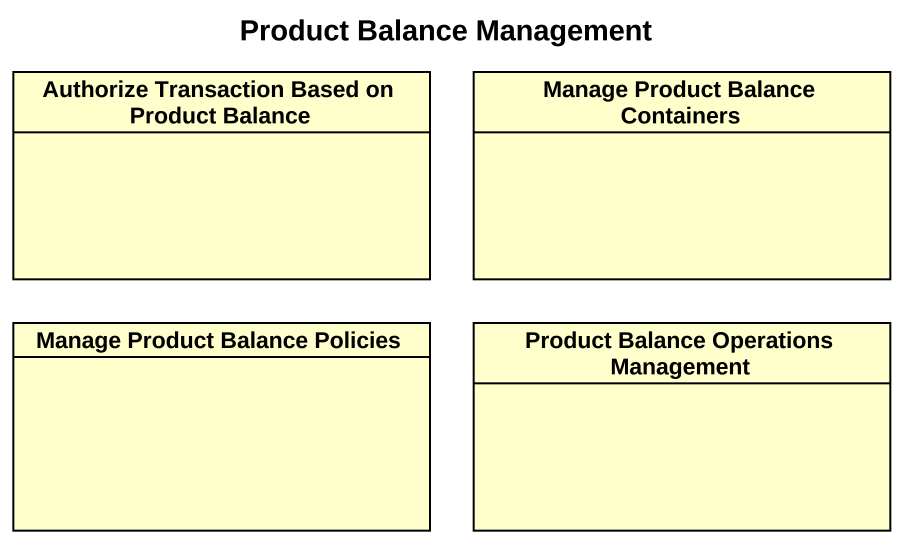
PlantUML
@startuml
title Product Balance Management
hide circle
hide empty members
class "Authorize Transaction Based on Product Balance" as Authorize_Transaction_Based
class "Manage Product Balance Containers" as Manage_Product_Balance
class "Manage Product Balance Policies" as Manage_Product_Balance_2
class "Product Balance Operations Management" as Product_Balance_Operations
@enduml
